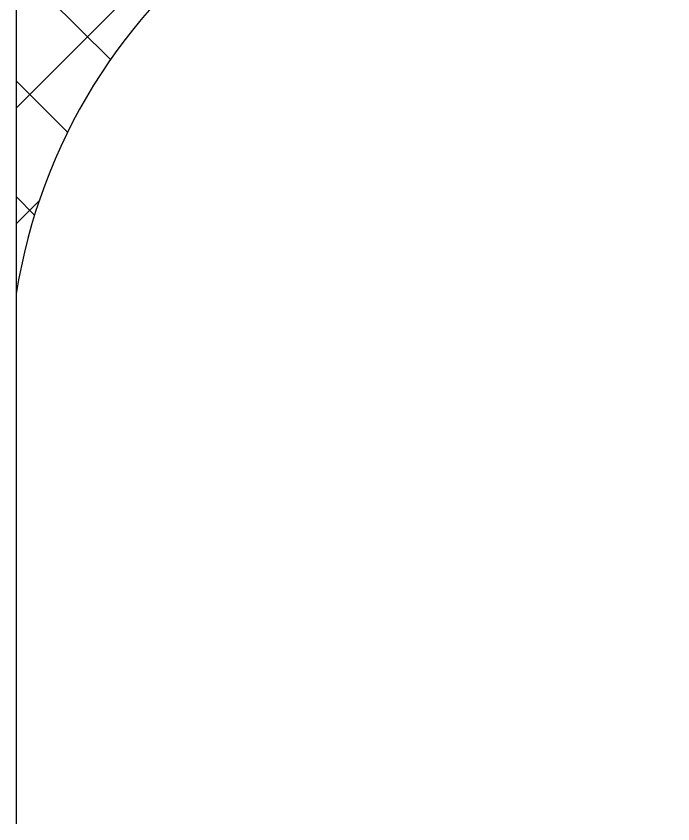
# Model space of a CAD drawing. Header units: inches. Extents: x 3.8 to 36.3, y 0.9 to 43.6.
# Drawn here: x 8.961 to 9.2119, y 23.378 to 23.6865 of the extents above; entities that cross this region are included whole.
import ezdxf

# ---------------------------------------------------------------- set-up
doc = ezdxf.new("R2010")
doc.units = ezdxf.units.IN
doc.header["$MEASUREMENT"] = 0
doc.layers.add('R-SWTS-DET3', color=5, linetype='Continuous')
doc.layers.add('R-SWTS-PAT1', color=5, linetype='Continuous')

msp = doc.modelspace()

# ---------------------------------------------------------------- linework, layer by layer
at = {"layer": 'R-SWTS-DET3'}
msp.add_line((8.961177691259245, 23.37799951797157), (8.961177691259245, 28.71685383478341), dxfattribs=at)
msp.add_arc((9.173903224810935, 23.54685482498418), 0.2154498303943891, 80.07208456603915, 171.0212064148464, dxfattribs=at)
at = {"layer": 'R-SWTS-PAT1'}
for p, q in [((9.211923342321166, 23.9022536613749), (8.961048723476715, 23.65137904253044)), ((8.961048723476713, 23.70594157044803), (8.997064114170598, 23.66992617975414)), ((8.961048723476713, 23.66174739662387), (8.980664921186325, 23.64213119891426)), ((8.961048723476715, 23.61755322279971), (8.968076424387318, 23.61052552188911)), ((8.969843435698255, 23.61597958092782), (8.961048723476715, 23.60718486870628))]:
    msp.add_line(p, q, dxfattribs=at)

doc.saveas('drawing.dxf')
